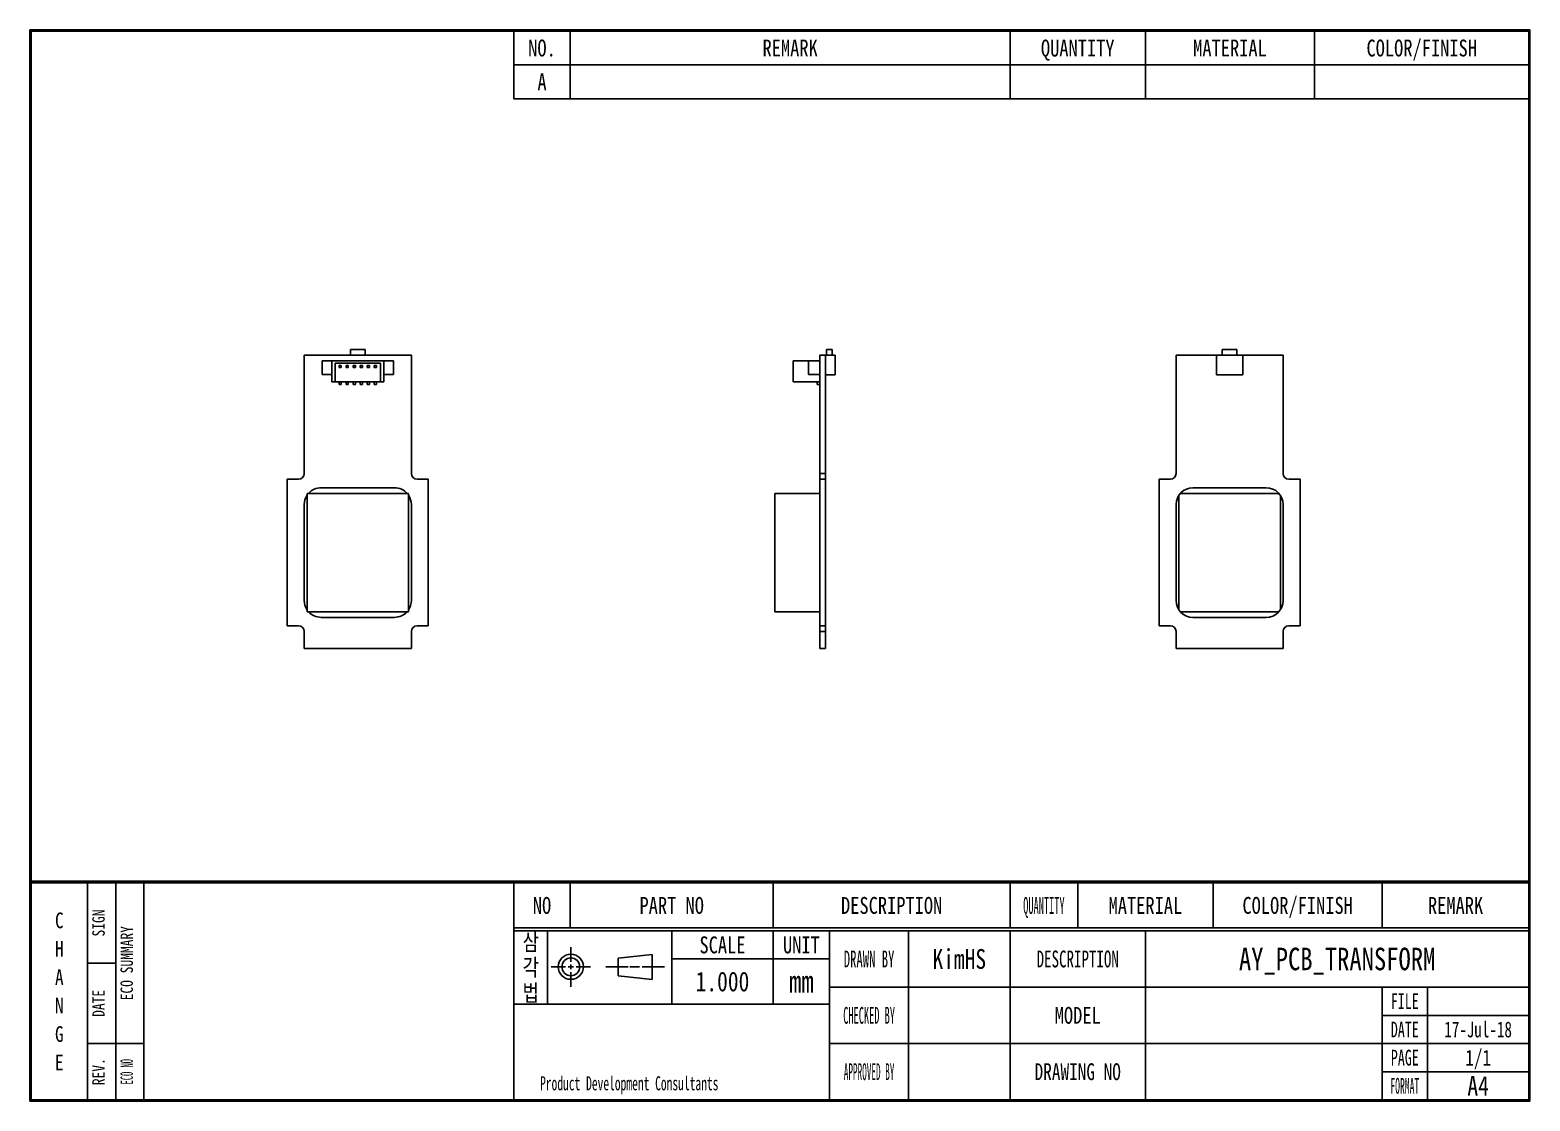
# Model space of a CAD drawing. Header units: millimetres. Extents: x 63 to 960, y -930 to -270.
# Drawn here: x 80.5 to 346.5, y -461.5 to -271.5 of the extents above; entities that cross this region are included whole.
import ezdxf

# ---------------------------------------------------------------- set-up
doc = ezdxf.new("R2010")
doc.units = ezdxf.units.MM
doc.header["$LTSCALE"] = 16.335
doc.layers.get('0').update_dxf_attribs({"linetype": 'CONTINUOUS'})
doc.layers.add('7_ALL_FEATURES', color=7, linetype='CONTINUOUS')
doc.styles.get("Standard").update_dxf_attribs({"font": 'txt', "width": 0.5})
doc.styles.add('TEXTSTYLE_10', font='txt', dxfattribs={"width": 0.75})
doc.styles.add('TEXTSTYLE_3', font='txt', dxfattribs={"width": 0.6})
doc.styles.add('TEXTSTYLE_4', font='txt', dxfattribs={"width": 0.8})
doc.styles.add('TEXTSTYLE_5', font='txt', dxfattribs={"width": 0.55})
doc.styles.add('TEXTSTYLE_6', font='txt', dxfattribs={"width": 0.65})
doc.styles.add('TEXTSTYLE_7', font='txt', dxfattribs={"width": 0.45})
doc.styles.add('TEXTSTYLE_8', font='txt', dxfattribs={"width": 0.7})
doc.styles.add('TEXTSTYLE_9', font='txt', dxfattribs={"width": 0.4})

# ---------------------------------------------------------------- blocks, each defined once
blk = doc.blocks.new('SYMBOL_2_BL0', base_point=(117.48, 33.77))
at = {"color": 3, "linetype": 'Continuous'}
for p, q in [((110.91, 34.68), (110.91, 37.27)), ((125.33, 36.01), (119.3, 35.35)), ((119.3, 35.35), (119.3, 32.2)), ((125.33, 31.54), (125.33, 36.01)), ((109.96, 33.8), (107.42, 33.8)), ((111.38, 33.8), (110.43, 33.8)), ((110.91, 33.36), (110.91, 34.19)), ((110.91, 30.27), (110.91, 32.86)), ((114.39, 33.8), (111.86, 33.8)), ((117.09, 33.8), (121.05, 33.8)), ((119.3, 32.2), (125.33, 31.54)), ((121.36, 33.8), (123.11, 33.8)), ((127.54, 33.8), (123.58, 33.8))]:
    blk.add_line(p, q, dxfattribs=at)
for radius in [2.22, 1.58]:
    blk.add_circle((110.91, 33.8), radius, dxfattribs=at)

msp = doc.modelspace()

# ---------------------------------------------------------------- linework, layer by layer
at = {"color": 7, "linetype": 'Continuous'}
for p, q in [((80.49, -461.46), (80.49, -271.46)), ((80.49, -271.46), (346.49, -271.46)), ((80.59, -461.36), (80.59, -271.56)), ((80.59, -271.56), (346.39, -271.56)), ((80.69, -461.26), (80.69, -271.66)), ((80.69, -271.66), (346.29, -271.66)), ((346.29, -461.26), (346.29, -271.66)), ((346.39, -461.36), (346.39, -271.56)), ((346.49, -461.46), (346.49, -271.46)), ((80.69, -422.48), (346.29, -422.48)), ((80.69, -422.51), (346.29, -422.51)), ((80.69, -422.53), (346.29, -422.53)), ((80.69, -422.56), (346.29, -422.56)), ((80.69, -422.58), (346.29, -422.58)), ((80.69, -422.61), (346.29, -422.61)), ((80.69, -422.63), (346.29, -422.63)), ((80.69, -422.66), (346.29, -422.66)), ((80.69, -422.68), (346.29, -422.68)), ((80.69, -422.71), (346.29, -422.71)), ((80.69, -422.73), (346.29, -422.73)), ((80.69, -422.76), (346.29, -422.76)), ((80.49, -461.46), (346.49, -461.46)), ((80.59, -461.36), (346.39, -461.36)), ((80.69, -461.26), (346.29, -461.26))]:
    msp.add_line(p, q, dxfattribs=at)
at = {"color": 2, "linetype": 'Continuous'}
for p, q in [((166.29, -271.66), (346.29, -271.66)), ((166.29, -271.66), (166.29, -283.66)), ((176.29, -271.66), (176.29, -283.66)), ((254.29, -271.66), (254.29, -283.66)), ((278.29, -271.66), (278.29, -283.66)), ((308.29, -271.66), (308.29, -283.66)), ((346.29, -271.66), (346.29, -283.66)), ((166.29, -277.66), (346.29, -277.66)), ((166.29, -283.66), (346.29, -283.66)), ((80.69, -461.26), (80.69, -422.76)), ((80.69, -422.76), (100.69, -422.76)), ((90.69, -461.26), (90.69, -422.76)), ((95.69, -461.26), (95.69, -422.76)), ((100.69, -461.26), (100.69, -422.76)), ((166.29, -430.76), (166.29, -422.76)), ((166.29, -422.76), (346.29, -422.76)), ((176.29, -430.76), (176.29, -422.76)), ((212.29, -430.76), (212.29, -422.76)), ((254.29, -430.76), (254.29, -422.76)), ((266.29, -430.76), (266.29, -422.76)), ((290.29, -430.76), (290.29, -422.76)), ((320.29, -430.76), (320.29, -422.76)), ((346.29, -430.76), (346.29, -422.76)), ((166.29, -430.76), (346.29, -430.76)), ((166.29, -430.76), (346.29, -430.76)), ((166.29, -461.26), (166.29, -430.76)), ((166.29, -431.26), (346.29, -431.26)), ((166.29, -431.26), (166.29, -461.26)), ((172.29, -431.26), (172.29, -444.26)), ((194.29, -431.26), (194.29, -444.26)), ((212.29, -431.26), (212.29, -444.26)), ((222.29, -431.26), (222.29, -461.26)), ((236.29, -431.26), (236.29, -461.26)), ((254.29, -431.26), (254.29, -461.26)), ((278.29, -431.26), (278.29, -461.26)), ((346.29, -431.26), (346.29, -461.26)), ((90.69, -437.01), (95.69, -437.01)), ((194.29, -436.26), (222.29, -436.26)), ((222.29, -441.26), (346.29, -441.26)), ((320.29, -441.26), (320.29, -461.26)), ((328.29, -441.26), (328.29, -461.26)), ((166.29, -444.26), (222.29, -444.26)), ((320.29, -446.26), (346.29, -446.26)), ((90.69, -451.26), (100.69, -451.26)), ((222.29, -451.26), (346.29, -451.26)), ((320.29, -456.26), (346.29, -456.26)), ((80.69, -461.26), (100.69, -461.26)), ((166.29, -461.26), (346.29, -461.26))]:
    msp.add_line(p, q, dxfattribs=at)
at = {"layer": '7_ALL_FEATURES', "color": 7, "linetype": 'Continuous'}
for p, q in [((129.12, -329.16), (129.12, -350.16)), ((148.12, -329.16), (129.12, -329.16)), ((137.32, -329.16), (137.32, -328.16)), ((137.32, -328.16), (139.92, -328.16)), ((139.92, -329.16), (139.92, -328.16)), ((148.12, -350.16), (148.12, -329.16)), ((220.55, -381.16), (220.55, -329.16)), ((220.55, -329.16), (223.25, -329.16)), ((221.55, -381.16), (221.55, -329.16)), ((221.75, -329.16), (221.75, -328.16)), ((221.75, -328.16), (222.75, -328.16)), ((222.75, -329.16), (222.75, -328.16)), ((223.25, -332.66), (223.25, -329.16)), ((283.72, -350.16), (283.72, -329.16)), ((283.72, -329.16), (302.72, -329.16)), ((290.87, -332.66), (290.87, -329.16)), ((291.92, -329.16), (291.92, -328.16)), ((291.92, -328.16), (294.52, -328.16)), ((294.52, -329.16), (294.52, -328.16)), ((295.57, -332.66), (295.57, -329.16)), ((302.72, -329.16), (302.72, -350.16)), ((132.29, -330.16), (132.29, -332.56)), ((144.94, -330.16), (132.29, -330.16)), ((133.99, -330.16), (133.99, -333.86)), ((134.59, -333.86), (134.59, -330.56)), ((142.64, -330.56), (134.59, -330.56)), ((135.29, -330.96), (135.29, -331.36)), ((135.69, -330.96), (135.29, -330.96)), ((135.29, -331.36), (135.69, -331.36)), ((135.69, -331.36), (135.69, -330.96)), ((136.54, -330.96), (136.54, -331.36)), ((136.94, -330.96), (136.54, -330.96)), ((136.54, -331.36), (136.94, -331.36)), ((136.94, -331.36), (136.94, -330.96)), ((137.79, -330.96), (137.79, -331.36)), ((138.19, -330.96), (137.79, -330.96)), ((137.79, -331.36), (138.19, -331.36)), ((138.19, -331.36), (138.19, -330.96)), ((139.04, -330.96), (139.04, -331.36)), ((139.44, -330.96), (139.04, -330.96)), ((139.04, -331.36), (139.44, -331.36)), ((139.44, -331.36), (139.44, -330.96)), ((140.29, -330.96), (140.29, -331.36)), ((140.69, -330.96), (140.29, -330.96)), ((140.29, -331.36), (140.69, -331.36)), ((140.69, -331.36), (140.69, -330.96)), ((141.54, -330.96), (141.54, -331.36)), ((141.94, -330.96), (141.54, -330.96)), ((141.54, -331.36), (141.94, -331.36)), ((141.94, -331.36), (141.94, -330.96)), ((142.64, -333.86), (142.64, -330.56)), ((143.24, -333.86), (143.24, -330.16)), ((144.94, -332.56), (144.94, -330.16)), ((215.85, -333.86), (215.85, -330.16)), ((220.55, -330.16), (215.85, -330.16)), ((218.55, -332.56), (218.55, -330.16)), ((132.29, -332.56), (133.99, -332.56)), ((133.99, -333.86), (143.24, -333.86)), ((135.29, -333.86), (135.29, -334.36)), ((135.29, -334.36), (135.69, -334.36)), ((135.69, -334.36), (135.69, -333.86)), ((136.54, -333.86), (136.54, -334.36)), ((136.54, -334.36), (136.94, -334.36)), ((136.94, -334.36), (136.94, -333.86)), ((137.79, -333.86), (137.79, -334.36)), ((137.79, -334.36), (138.19, -334.36)), ((138.19, -334.36), (138.19, -333.86)), ((139.04, -333.86), (139.04, -334.36)), ((139.04, -334.36), (139.44, -334.36)), ((139.44, -334.36), (139.44, -333.86)), ((140.29, -333.86), (140.29, -334.36)), ((140.29, -334.36), (140.69, -334.36)), ((140.69, -334.36), (140.69, -333.86)), ((141.54, -333.86), (141.54, -334.36)), ((141.54, -334.36), (141.94, -334.36)), ((141.94, -334.36), (141.94, -333.86)), ((143.24, -332.56), (144.94, -332.56)), ((220.55, -333.86), (215.85, -333.86)), ((220.55, -332.56), (218.55, -332.56)), ((220.1, -334.36), (220.1, -333.86)), ((220.55, -334.36), (220.1, -334.36)), ((221.55, -332.66), (223.25, -332.66)), ((290.87, -332.66), (295.57, -332.66)), ((221.55, -350.16), (220.55, -350.16)), ((126.12, -377.16), (126.12, -351.16)), ((126.12, -351.16), (128.12, -351.16)), ((129.62, -353.66), (129.62, -374.66)), ((147.62, -353.66), (129.62, -353.66)), ((132.12, -352.66), (145.12, -352.66)), ((147.62, -374.66), (147.62, -353.66)), ((149.12, -351.16), (151.12, -351.16)), ((151.12, -351.16), (151.12, -377.16)), ((212.55, -374.66), (212.55, -353.66)), ((220.55, -353.66), (212.55, -353.66)), ((221.55, -351.16), (220.55, -351.16)), ((280.72, -351.16), (280.72, -377.16)), ((282.72, -351.16), (280.72, -351.16)), ((284.49, -353.66), (301.95, -353.66)), ((299.72, -352.66), (286.72, -352.66)), ((305.72, -351.16), (303.72, -351.16)), ((305.72, -377.16), (305.72, -351.16)), ((129.12, -372.66), (129.12, -355.66)), ((148.12, -355.66), (148.12, -372.66)), ((283.72, -355.66), (283.72, -372.66)), ((284.22, -374.32), (284.22, -354.01)), ((302.22, -354.01), (302.22, -374.32)), ((302.72, -372.66), (302.72, -355.66)), ((129.62, -374.66), (147.62, -374.66)), ((220.55, -374.66), (212.55, -374.66)), ((301.95, -374.66), (284.49, -374.66)), ((128.12, -377.16), (126.12, -377.16)), ((145.12, -375.66), (132.12, -375.66)), ((151.12, -377.16), (149.12, -377.16)), ((221.55, -377.16), (220.55, -377.16)), ((280.72, -377.16), (282.72, -377.16)), ((286.72, -375.66), (299.72, -375.66)), ((303.72, -377.16), (305.72, -377.16)), ((129.12, -378.16), (129.12, -381.16)), ((148.12, -381.16), (148.12, -378.16)), ((220.55, -378.16), (221.55, -378.16)), ((283.72, -381.16), (283.72, -378.16)), ((302.72, -378.16), (302.72, -381.16)), ((129.12, -381.16), (148.12, -381.16)), ((221.55, -381.16), (220.55, -381.16)), ((302.72, -381.16), (283.72, -381.16))]:
    msp.add_line(p, q, dxfattribs=at)
for centre, radius, start, end in [((128.12, -350.16), 1, 270, 0), ((149.12, -350.16), 1, 180, 270), ((282.72, -350.16), 1, 270, 0), ((303.72, -350.16), 1, 180, 270), ((132.12, -355.66), 3, 90, 138.121), ((145.12, -355.66), 3, 41.879, 90), ((286.72, -355.66), 3, 90, 180), ((299.72, -355.66), 3, 0, 90), ((132.12, -355.66), 3, 146.4567, 180), ((145.12, -355.66), 3, 0, 33.5433), ((132.12, -372.66), 3, 180, 213.5433), ((132.12, -372.66), 3, 221.879, 270), ((145.12, -372.66), 3, 270, 318.121), ((145.12, -372.66), 3, 326.4567, 0), ((286.72, -372.66), 3, 180, 270), ((299.72, -372.66), 3, 270, 0), ((128.12, -378.16), 1, 0, 90), ((149.12, -378.16), 1, 90, 180), ((282.72, -378.16), 1, 0, 90), ((303.72, -378.16), 1, 90, 180)]:
    msp.add_arc(centre, radius, start, end, dxfattribs=at)

# ---------------------------------------------------------------- block references
at = {"color": 2, "linetype": 'Continuous'}
msp.add_blockref('SYMBOL_2_BL0', (182.97, -437.68), dxfattribs=at)

# ---------------------------------------------------------------- texts
at = {"color": 2, "linetype": 'Continuous', "attachment_point": 2}
for s, insert, char_height, width, line_spacing_factor, style in [('NO.', (171.29, -273.16), 3, 7.2, 0.9, 'TEXTSTYLE_4'), ('REMARK', (215.29, -273.16), 3, 14.4, 0.9, 'TEXTSTYLE_4'), ('QUANTITY', (266.29, -273.16), 3, 19.2, 0.9, 'TEXTSTYLE_4'), ('MATERIAL', (293.29, -273.16), 3, 19.2, 0.9, 'TEXTSTYLE_4'), ('COLOR/FINISH', (327.29, -273.16), 3, 28.8, 0.9, 'TEXTSTYLE_4'), ('NO', (171.29, -425.26), 3, 4.8, 0.9, 'TEXTSTYLE_4'), ('PART NO', (194.29, -425.26), 3, 16.8, 0.9, 'TEXTSTYLE_4'), ('DESCRIPTION', (233.29, -425.26), 3, 26.4, 0.9, 'TEXTSTYLE_4'), ('QUANTITY', (260.29, -425.26), 3, 10.8, 0.84, 'TEXTSTYLE_7'), ('MATERIAL', (278.29, -425.26), 3, 19.2, 0.9, 'TEXTSTYLE_4'), ('COLOR/FINISH', (305.29, -425.26), 3, 28.8, 0.9, 'TEXTSTYLE_4'), ('REMARK', (333.29, -425.26), 3, 14.4, 0.9, 'TEXTSTYLE_4'), ('C\\PH\\PA\\PN\\PG\\PE', (85.69, -428.01), 2.8, 2.24, 1.08, 'TEXTSTYLE_4'), ('삼\\P각\\P법', (169.29, -431.76), 3, 2.8, 0.9, 'TEXTSTYLE_4'), ('SCALE', (203.29, -432.26), 3, 12, 0.9, 'TEXTSTYLE_4'), ('UNIT', (217.29, -432.26), 3, 9.6, 0.9, 'TEXTSTYLE_4'), ('DRAWN BY', (229.29, -434.76), 3, 13.2, 0.9, 'TEXTSTYLE_5'), ('DESCRIPTION', (266.29, -434.76), 3, 21.45, 0.9, 'TEXTSTYLE_6'), ('FILE', (324.29, -442.36), 2.8, 7.28, 0.9, 'TEXTSTYLE_6'), ('CHECKED BY', (229.29, -444.76), 3, 13.5, 0.9, 'TEXTSTYLE_7'), ('MODEL', (266.29, -444.76), 3, 12, 0.9, 'TEXTSTYLE_4'), ('DATE', (324.29, -447.36), 2.8, 7.28, 0.9, 'TEXTSTYLE_6'), ('17-Jul-18', (337.29, -447.36), 2.8, 17.64, 0.9, 'TEXTSTYLE_8'), ('1/1', (337.29, -452.36), 2.8, 6.72, 0.9, 'TEXTSTYLE_4'), ('APPROVED BY', (229.29, -454.76), 3, 13.2, 0.9, 'TEXTSTYLE_9'), ('DRAWING NO', (266.29, -454.76), 3, 22.5, 0.9, 'TEXTSTYLE_10'), ('PAGE', (324.29, -452.36), 2.8, 7.28, 0.9, 'TEXTSTYLE_6'), ('FORMAT', (324.29, -457.36), 2.8, 7.56, 0.9, 'TEXTSTYLE_7'), ('A4', (337.29, -457.01), 3.5, 5.6, 0.9, 'TEXTSTYLE_4')]:
    msp.add_mtext(s, dxfattribs=dict(at, insert=insert, char_height=char_height, width=width, line_spacing_factor=line_spacing_factor, style=style))
at = {"color": 6, "linetype": 'Continuous', "insert": (171.29, -279.16), "char_height": 3, "width": 2.4, "attachment_point": 2, "line_spacing_factor": 0.9, "style": 'TEXTSTYLE_4'}
msp.add_mtext('A', dxfattribs=at)
at = {"color": 2, "linetype": 'Continuous', "char_height": 2.2, "attachment_point": 2, "rotation": 90, "line_spacing_factor": 0.9, "style": 'TEXTSTYLE_4'}
for s, insert, width in [('SIGN', (91.54, -429.88), 7.04), ('ECO SUMMARY', (96.54, -437.01), 19.36), ('DATE', (91.54, -444.13), 7.04), ('REV.', (91.54, -456.26), 7.04)]:
    msp.add_mtext(s, dxfattribs=dict(at, insert=insert, width=width))
at = {"color": 7, "linetype": 'Continuous', "line_spacing_factor": 0.9}
for s, insert, char_height, width, attachment_point, style in [('KimHS', (245.29, -434.51), 3.5, 14, 2, 'TEXTSTYLE_4'), ('AY_PCB_TRANSFORM', (312.29, -434.26), 4, 51.2, 2, 'TEXTSTYLE_4'), ('1.000', (203.29, -438.51), 3.5, 14, 2, 'TEXTSTYLE_4'), ('mm', (217.29, -438.26), 4, 6.4, 2, 'TEXTSTYLE_4'), ('Product Development Consultants', (170.94, -457.06), 2.5, 46.5, 1, 'TEXTSTYLE_3')]:
    msp.add_mtext(s, dxfattribs=dict(at, insert=insert, char_height=char_height, width=width, attachment_point=attachment_point, style=style))
at = {"color": 2, "linetype": 'Continuous', "insert": (96.54, -456.26), "char_height": 2.2, "width": 6.6, "attachment_point": 2, "rotation": 90, "line_spacing_factor": 0.9}
msp.add_mtext('ECO NO', dxfattribs=at)

doc.saveas('drawing.dxf')
